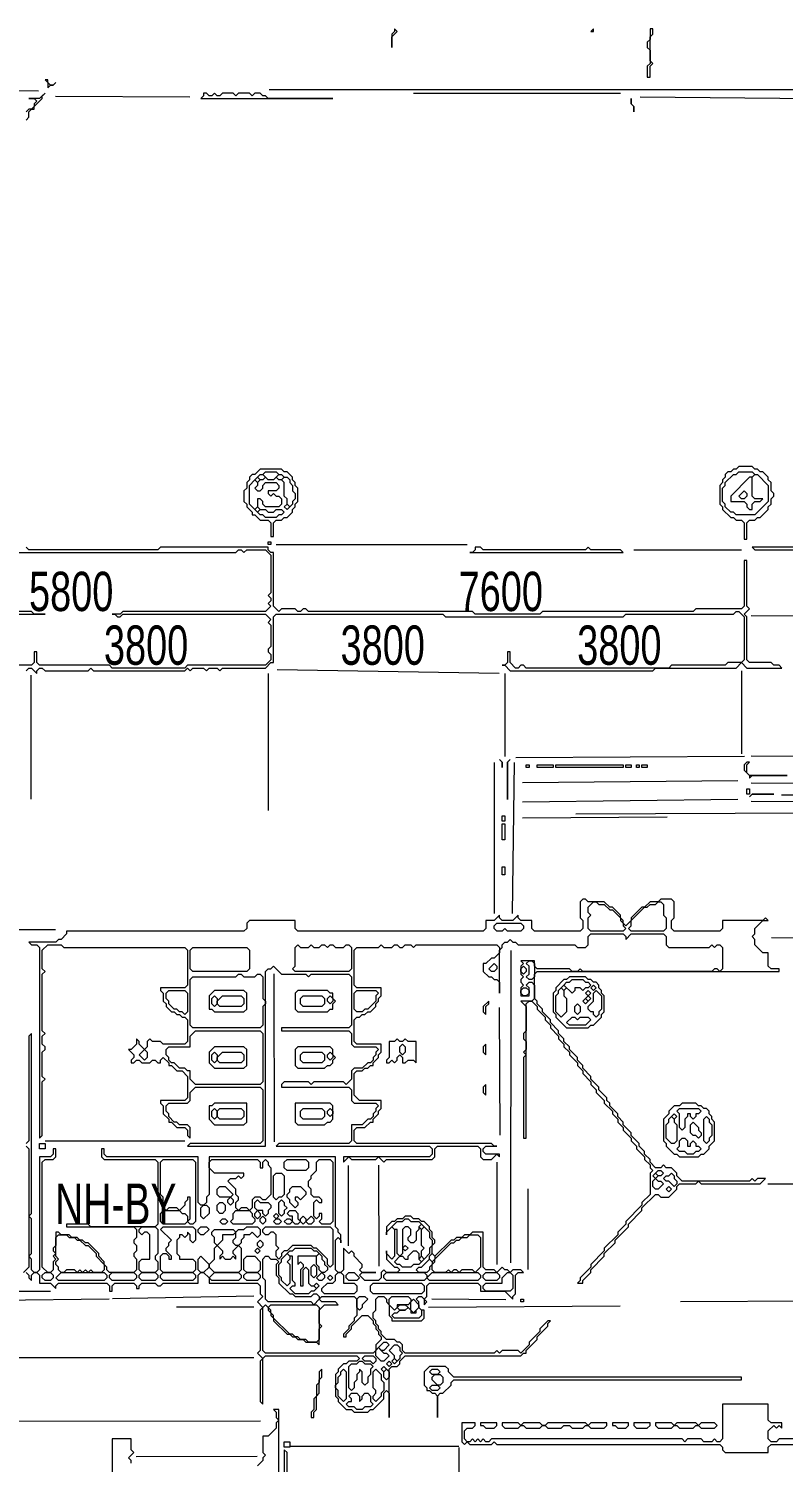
# Model space of a CAD drawing. Extents: x 10 to 1972, y 10 to 1395.
# Drawn here: x 572 to 853, y 858 to 1392 of the extents above; entities that cross this region are included whole.
import ezdxf

# ---------------------------------------------------------------- set-up
doc = ezdxf.new("R2010")
doc.units = 0
for name, color, linetype, lineweight in [('OCR_TEXT', 6, 'Continuous', 0), ('TRACE_CURVE', 6, 'Continuous', 0), ('TRACE_STRAIGHT', 5, 'Continuous', 0), ('TRACE_TEXT_SYMBOL', 6, 'Continuous', 0)]:
    doc.layers.add(name, color=color, linetype=linetype, lineweight=lineweight)
doc.styles.add('wqy-unicode', font='wqy-unicode.lff')

msp = doc.modelspace()

# ---------------------------------------------------------------- linework, layer by layer
at = {"layer": 'TRACE_CURVE', "color": 6}
for points in [[(778, 1068), (777, 1067), (777, 1061), (778, 1060), (778, 1057), (777, 1056), (760, 1056), (759, 1057), (759, 1060), (755, 1060), (754, 1061), (754, 1062), (752, 1060), (748, 1060), (747, 1061), (747, 1062), (745, 1060), (742, 1060), (742, 1057), (741, 1056), (672, 1056), (671, 1057), (671, 1060), (654, 1060), (653, 1059), (653, 1057), (652, 1056), (586, 1056), (586, 1055), (584, 1053), (583, 1053), (582, 1052), (572, 1052), (573, 1051), (575, 1051), (576, 1050), (576, 979), (577, 980), (577, 1000), (578, 1001), (577, 1002), (577, 1011), (578, 1012), (578, 1013), (577, 1014), (577, 1017), (578, 1018), (577, 1019), (577, 1040), (578, 1041), (577, 1042), (577, 1049), (579, 1051), (584, 1051), (585, 1050), (630, 1050), (631, 1049), (631, 1036), (630, 1035), (621, 1035), (621, 1034), (622, 1033), (622, 1030), (623, 1029)], [(851, 1042), (848, 1042), (847, 1043), (847, 1048), (845, 1048), (842, 1051), (842, 1053), (841, 1054), (842, 1055), (842, 1057), (845, 1060), (847, 1060), (846, 1061), (845, 1060), (830, 1060), (830, 1057), (829, 1056), (812, 1056), (811, 1057), (811, 1060), (812, 1061), (812, 1067), (811, 1068), (807, 1068), (806, 1067), (803, 1067), (801, 1065), (800, 1065), (796, 1061), (796, 1060), (794, 1058), (793, 1059), (793, 1060), (792, 1061), (792, 1062), (789, 1065), (788, 1065), (786, 1067), (780, 1067), (779, 1068), (778, 1068)], [(702, 1009), (702, 1010), (703, 1011), (703, 1014), (694, 1014), (693, 1015), (693, 1023), (694, 1024), (695, 1024), (696, 1025), (697, 1025), (698, 1026), (699, 1026), (701, 1028), (701, 1029), (702, 1030), (702, 1031), (703, 1032), (703, 1035), (694, 1035), (693, 1036), (693, 1049), (694, 1050), (702, 1050), (703, 1051), (704, 1050), (707, 1050), (708, 1051), (709, 1051), (710, 1050), (711, 1050), (712, 1051), (714, 1051), (715, 1050), (716, 1051), (746, 1051), (747, 1050), (747, 1048), (745, 1046), (744, 1046), (742, 1044), (741, 1044), (741, 1041), (743, 1039), (744, 1039), (745, 1038), (746, 1038), (747, 1037), (747, 1033), (747, 1049), (748, 1050), (748, 1051), (749, 1052), (750, 1052), (751, 1053), (752, 1052), (753, 1052), (754, 1051), (775, 1051), (776, 1050), (779, 1050), (780, 1051), (780, 1054), (781, 1055)], [(781, 1055), (793, 1055), (794, 1054), (794, 1053), (796, 1055), (808, 1055), (809, 1054), (809, 1051), (810, 1050), (825, 1050), (826, 1051), (827, 1050), (828, 1051), (829, 1051), (830, 1050), (830, 1042), (829, 1041), (828, 1042), (827, 1042), (826, 1041), (778, 1041), (777, 1042), (776, 1041), (774, 1041), (773, 1042), (761, 1042), (760, 1043), (760, 1045), (755, 1045), (756, 1044), (755, 1043), (755, 1040), (756, 1039), (755, 1038), (755, 1037), (756, 1036), (755, 1035), (755, 1032), (758, 1032), (758, 1035), (757, 1036), (758, 1037), (759, 1037), (760, 1036), (760, 1031), (759, 1030), (755, 1030), (757, 1028), (757, 1019), (756, 1018), (756, 1016), (757, 1015), (757, 1012), (756, 1011), (757, 1010), (756, 1009), (756, 979), (757, 979), (757, 1029), (758, 1030), (759, 1030), (761, 1028), (761, 1027), (764, 1024)], [(626, 985), (624, 987), (624, 988), (623, 989), (623, 991), (624, 992), (631, 992), (632, 993), (632, 996), (634, 998), (658, 998), (659, 997), (659, 978), (658, 977), (632, 977), (631, 976), (660, 976), (660, 1041), (661, 1042), (662, 1042), (663, 1043), (666, 1040), (675, 1040), (676, 1039), (677, 1040), (691, 1040), (692, 1039), (692, 1021), (691, 1020), (666, 1020), (666, 1019), (691, 1019), (692, 1018), (692, 1014), (693, 1013), (701, 1013), (702, 1012), (701, 1011), (701, 1010), (700, 1009), (700, 1008), (699, 1007), (698, 1007), (696, 1005), (693, 1005), (692, 1004), (692, 1001), (690, 999), (689, 1000), (678, 1000), (677, 999), (676, 1000), (667, 1000), (666, 999), (666, 998), (691, 998), (692, 997), (692, 993), (693, 992), (701, 992), (702, 991), (701, 990), (701, 989), (700, 988)], [(806, 958), (807, 957), (810, 957), (813, 960), (813, 961), (814, 962), (820, 962), (821, 963), (822, 962), (844, 962), (846, 964), (843, 964), (842, 963), (841, 964), (840, 963), (815, 963), (813, 965), (813, 966), (811, 968), (809, 968), (808, 969), (807, 968), (805, 968), (803, 970), (803, 971), (801, 973), (801, 974), (799, 976), (799, 977), (796, 980), (796, 981), (793, 984), (793, 985), (791, 987), (791, 988), (788, 991), (788, 992), (787, 993), (787, 994), (784, 997), (784, 998), (781, 1001), (781, 1002), (778, 1005), (778, 1006), (776, 1008), (776, 1009), (773, 1012), (773, 1013), (771, 1015), (771, 1016), (769, 1018), (769, 1019), (766, 1022), (766, 1023), (763, 1026), (763, 1027), (761, 1029), (761, 1030), (760, 1031), (760, 1040), (761, 1041), (851, 1041), (851, 1042)], [(623, 1029), (623, 1028), (625, 1026), (626, 1026), (627, 1025), (628, 1025), (629, 1024), (630, 1024), (631, 1023), (631, 1015), (630, 1014), (622, 1014), (621, 1015), (618, 1015), (617, 1016), (616, 1015), (616, 1013), (615, 1012), (613, 1014), (613, 1015), (612, 1016), (612, 1014), (610, 1012), (609, 1012), (611, 1010), (611, 1009), (610, 1008), (610, 1007), (611, 1007), (612, 1008), (613, 1008), (614, 1007), (617, 1007), (618, 1008), (619, 1008), (620, 1007), (621, 1007), (621, 1008), (622, 1009), (624, 1007), (624, 1006), (625, 1006), (627, 1004), (629, 1004), (631, 1002), (631, 994), (630, 993), (621, 993), (621, 992), (622, 991), (622, 988), (624, 986), (624, 985), (625, 985), (627, 983), (630, 983), (631, 982), (631, 980), (632, 979), (632, 983), (631, 984), (628, 984), (627, 985), (626, 985)], [(764, 1024), (764, 1023), (766, 1021), (766, 1020), (769, 1017), (769, 1016), (771, 1014), (771, 1013), (773, 1011), (773, 1010), (776, 1007), (776, 1006), (778, 1004), (778, 1003), (781, 1000), (781, 999), (783, 997), (783, 996), (786, 993), (786, 992), (789, 989), (789, 988), (791, 986), (791, 985), (793, 983), (793, 982), (796, 979), (796, 978), (798, 976), (798, 975), (801, 972), (801, 971), (803, 969), (803, 968), (804, 967), (803, 966), (803, 958), (800, 955), (800, 954), (794, 948), (794, 947), (791, 944), (791, 943), (786, 938), (786, 937), (781, 932), (781, 931), (777, 927), (777, 926), (776, 925), (778, 925), (778, 926), (781, 929), (781, 930), (786, 935), (786, 936), (790, 940), (790, 941), (795, 946), (795, 947), (800, 952), (800, 953), (805, 958), (806, 958)], [(573, 1018), (572, 1017), (572, 978), (571, 977)], [(582, 939), (581, 938), (581, 937), (582, 936), (581, 935), (582, 934), (581, 933), (581, 930), (580, 929), (579, 929), (577, 931), (577, 970), (578, 971), (581, 971), (582, 972), (582, 975), (581, 975), (581, 973), (580, 972), (576, 972), (576, 930), (575, 929), (574, 929), (573, 930), (573, 934), (572, 935), (573, 936), (573, 949), (572, 950), (573, 951), (573, 1018)], [(700, 988), (700, 987), (699, 986), (698, 986), (696, 984), (692, 984), (692, 978), (691, 977), (665, 977), (664, 976), (721, 976), (722, 975), (722, 973), (721, 972), (689, 972), (689, 970), (691, 972), (692, 971), (701, 971), (702, 972), (704, 970), (705, 971), (722, 971), (723, 972), (723, 975), (724, 976), (739, 976), (740, 975), (740, 972), (741, 971), (744, 971), (746, 973), (747, 972), (747, 973), (742, 973), (741, 974), (741, 975), (742, 976), (746, 976), (745, 976), (744, 977), (694, 977), (693, 978), (693, 982), (694, 983), (697, 983), (699, 985), (700, 985), (700, 986), (702, 988), (702, 989), (703, 990), (703, 993), (695, 993), (693, 995), (693, 1003), (694, 1004), (696, 1004), (697, 1005), (698, 1005), (699, 1006), (700, 1006), (700, 1007), (702, 1009)], [(571, 976), (572, 975), (572, 931), (570, 929)], [(688, 929), (687, 929), (686, 930), (686, 941), (687, 942), (688, 941), (688, 940), (688, 943), (687, 944), (687, 945), (686, 946), (686, 972), (639, 972), (639, 958), (638, 957), (638, 955), (637, 954), (636, 954), (635, 955), (635, 972), (601, 972), (600, 973), (600, 975), (599, 975), (599, 972), (600, 971), (619, 971), (620, 970), (620, 947), (619, 946), (595, 946), (594, 947), (586, 947), (586, 946), (611, 946), (612, 945), (612, 942), (611, 941), (611, 940), (612, 939), (612, 937), (611, 936), (611, 935), (612, 934), (612, 930), (611, 929), (602, 929), (601, 930), (601, 931), (600, 932), (600, 933), (598, 935), (598, 936), (594, 940), (593, 940), (592, 941), (591, 941), (590, 942), (588, 942), (587, 943), (584, 943), (583, 944), (582, 944), (582, 939)], [(745, 930), (742, 930), (741, 931), (741, 944), (737, 944), (736, 943), (734, 943), (733, 942), (731, 942), (730, 941), (729, 941), (723, 935), (722, 936), (722, 939), (723, 940), (723, 941), (722, 942), (722, 944), (721, 945), (721, 946), (719, 948), (718, 948), (717, 949), (715, 949), (714, 950), (712, 950), (711, 949), (709, 949), (708, 948), (707, 948), (705, 946), (705, 943), (705, 944), (707, 946), (708, 945), (708, 935), (707, 934), (705, 936), (705, 937), (705, 934), (708, 931), (709, 931), (710, 930), (709, 929), (705, 929), (704, 930), (703, 929), (703, 927), (702, 926), (697, 926), (695, 928), (696, 929), (701, 929), (696, 929), (695, 930), (696, 931), (696, 932), (693, 935), (693, 936), (692, 937), (691, 936), (689, 938), (689, 930), (688, 929)], [(571, 929), (572, 928), (572, 927), (573, 926), (573, 928), (574, 929), (575, 929), (576, 928), (576, 925), (580, 925), (582, 923), (582, 924), (583, 925), (601, 925), (602, 924), (602, 922), (603, 922), (603, 924), (604, 925), (611, 925), (612, 924), (612, 923), (613, 923), (613, 924), (614, 925), (619, 925), (620, 924), (621, 924), (622, 925), (635, 925), (635, 928), (636, 929)], [(636, 929), (637, 929), (639, 927), (639, 925), (657, 925), (658, 924), (658, 921), (659, 920), (657, 918), (659, 916), (658, 915), (658, 900), (657, 899), (659, 897), (658, 896), (658, 881), (659, 880), (659, 897), (660, 898), (694, 898), (695, 897), (694, 896), (691, 896), (690, 895), (689, 895), (687, 893), (687, 892), (686, 891), (686, 883), (687, 882), (687, 881), (690, 878), (692, 878), (693, 877), (698, 877), (699, 878), (700, 878), (704, 882), (704, 884), (705, 885), (706, 884), (706, 875), (706, 893), (707, 894), (709, 894), (710, 895), (710, 896), (712, 898), (755, 898), (756, 899), (757, 899), (757, 900), (761, 904), (761, 905), (765, 909), (765, 910), (766, 911), (765, 911), (762, 908), (762, 907), (758, 903), (758, 902), (755, 899), (754, 900)], [(754, 900), (748, 900), (747, 899), (746, 900), (745, 899), (712, 899), (711, 900), (711, 902), (710, 903), (709, 903), (708, 904), (705, 904), (703, 906), (703, 907), (702, 908), (702, 909), (701, 910), (701, 911), (700, 912), (700, 914), (701, 915), (701, 919), (702, 920), (704, 920), (705, 919), (705, 918), (706, 917), (706, 913), (707, 912), (707, 911), (718, 911), (719, 912), (719, 915), (718, 915), (717, 916), (717, 918), (716, 919), (717, 920), (718, 920), (719, 919), (719, 917), (720, 918), (719, 919), (720, 920), (720, 924), (721, 925), (739, 925), (740, 924), (740, 922), (749, 922), (752, 919), (752, 920), (753, 921), (753, 928), (754, 929), (756, 929), (755, 930), (752, 930), (751, 929), (750, 930), (749, 930), (748, 931), (746, 929), (745, 930)], [(663, 878), (664, 877), (664, 875), (665, 874), (664, 873), (664, 871), (661, 868), (659, 868), (659, 862), (660, 861), (659, 860), (659, 859), (657, 857)], [(665, 820), (661, 820), (660, 821), (660, 829), (659, 830), (659, 832), (660, 833), (660, 834), (659, 835), (659, 837), (660, 838), (660, 840), (659, 841), (660, 842), (660, 844), (661, 845), (665, 845), (665, 878), (663, 878)], [(610, 858), (610, 859), (609, 860), (611, 862), (610, 863), (610, 867), (603, 867), (603, 840)]]:
    msp.add_lwpolyline(points, dxfattribs=at)
for points in [[(782, 1067), (783, 1067), (784, 1066), (786, 1066), (788, 1064), (789, 1064), (792, 1061), (792, 1060), (793, 1059), (793, 1058), (794, 1057), (793, 1056), (781, 1056), (780, 1057), (780, 1061), (781, 1062), (780, 1063), (780, 1065)], [(805, 1066), (806, 1067), (807, 1067), (808, 1066), (808, 1062), (809, 1061), (809, 1057), (808, 1056), (796, 1056), (795, 1057), (796, 1058), (796, 1060), (801, 1065), (802, 1065), (803, 1066)], [(745, 1058), (746, 1059), (755, 1059), (756, 1058), (756, 1057), (755, 1056), (750, 1056), (749, 1057), (748, 1056), (746, 1056), (745, 1057)], [(632, 1049), (633, 1050), (653, 1050), (654, 1049), (654, 1042), (653, 1041), (633, 1041), (632, 1042)], [(671, 1050), (672, 1051), (673, 1050), (676, 1050), (677, 1051), (678, 1050), (680, 1050), (681, 1051), (682, 1051), (683, 1050), (684, 1051), (685, 1051), (686, 1050), (689, 1050), (690, 1051), (691, 1051), (692, 1050), (692, 1042), (691, 1041), (671, 1041), (670, 1042), (671, 1043)], [(745, 1044), (746, 1043), (746, 1042), (745, 1041), (744, 1041), (743, 1042)], [(755, 1042), (756, 1043), (757, 1042), (757, 1041), (756, 1040), (755, 1041)], [(757, 1044), (758, 1045), (759, 1045), (760, 1044), (760, 1039), (759, 1038), (758, 1038), (757, 1039), (758, 1040), (758, 1043)], [(649, 1039), (650, 1040), (651, 1040), (652, 1039), (656, 1039), (657, 1040), (658, 1040), (659, 1039), (659, 1031), (660, 1030), (660, 1029), (659, 1028), (659, 1021), (658, 1020), (633, 1020), (632, 1021), (632, 1038), (633, 1039)], [(623, 1033), (624, 1034), (630, 1034), (631, 1033), (631, 1026), (630, 1025), (629, 1026), (628, 1026), (627, 1027), (626, 1027), (624, 1029), (624, 1030), (623, 1031)], [(693, 1033), (694, 1034), (701, 1034), (702, 1033), (701, 1032), (701, 1030), (698, 1027), (697, 1027), (696, 1026), (694, 1026), (693, 1027)], [(755, 1034), (756, 1035), (757, 1035), (758, 1034), (758, 1033), (757, 1032), (756, 1032), (755, 1033)], [(634, 1019), (658, 1019), (659, 1018), (659, 1000), (658, 999), (634, 999), (632, 1001), (632, 1004), (631, 1004), (630, 1005), (628, 1005), (626, 1007), (625, 1007), (624, 1008), (624, 1009), (623, 1010), (623, 1012), (624, 1013), (632, 1013), (632, 1017)], [(615, 1012), (616, 1011), (616, 1009), (615, 1008), (613, 1010)], [(621, 970), (622, 971), (633, 971), (634, 970), (634, 948), (633, 947), (632, 947), (631, 948), (632, 949), (632, 957), (631, 957), (631, 956), (630, 955), (630, 954), (628, 952), (627, 953), (624, 953), (623, 952), (622, 953), (622, 957), (621, 958)], [(639, 970), (640, 971), (657, 971), (658, 970), (658, 968), (659, 968), (659, 970), (660, 971), (661, 970), (661, 969), (662, 968), (662, 958), (660, 956), (659, 956), (658, 957), (656, 957), (655, 956), (655, 953), (654, 952), (653, 953), (651, 953), (650, 952), (649, 953), (649, 955), (650, 956), (650, 957), (649, 958), (649, 960), (646, 963), (647, 964), (649, 964), (650, 965), (651, 964), (652, 965), (652, 966), (641, 966), (639, 968)], [(663, 965), (664, 966), (666, 966), (667, 965), (667, 958), (666, 957), (665, 957), (664, 956), (663, 957)], [(667, 970), (668, 971), (675, 971), (676, 970), (676, 968), (675, 967), (668, 967), (667, 968)], [(679, 970), (680, 971), (684, 971), (685, 970), (685, 948), (684, 947), (681, 947), (680, 948), (681, 949), (681, 951), (680, 951), (680, 950), (679, 949), (678, 950), (678, 955), (679, 956), (680, 955), (681, 955), (681, 956), (680, 957), (678, 957), (677, 958), (677, 960), (676, 961), (676, 963), (677, 964), (677, 965), (679, 967)], [(804, 965), (805, 966), (806, 965), (805, 964)], [(805, 966), (806, 967), (807, 967), (808, 966), (807, 965), (806, 965)], [(810, 965), (811, 966), (812, 965), (812, 964), (813, 963), (813, 962), (812, 961), (810, 963), (809, 963), (808, 964), (809, 965)], [(642, 960), (643, 961), (645, 961), (648, 958), (647, 957), (643, 957), (642, 958)], [(669, 960), (670, 961), (673, 961), (675, 959), (675, 958), (673, 956), (672, 957), (671, 957), (671, 956), (672, 955), (672, 954), (671, 953), (669, 955), (669, 956), (668, 957), (668, 958), (669, 959)], [(804, 963), (805, 964), (806, 963), (807, 963), (808, 962), (806, 960), (805, 960), (804, 961)], [(809, 960), (810, 961), (811, 960), (810, 959)], [(646, 956), (647, 957), (648, 956), (648, 955), (647, 954), (646, 955)], [(656, 955), (657, 956), (658, 955), (661, 955), (662, 954), (662, 953), (661, 952), (661, 951), (660, 950), (659, 951), (659, 952), (657, 952), (656, 953)], [(665, 955), (666, 956), (667, 955), (667, 954), (668, 953), (667, 952), (667, 951), (666, 950), (665, 951)], [(621, 951), (622, 952), (628, 952), (629, 951), (630, 951), (631, 950), (631, 948), (630, 947), (622, 947), (621, 948)], [(636, 953), (637, 954), (638, 954), (639, 953), (639, 951), (637, 949), (636, 950)], [(642, 954), (643, 955), (644, 955), (645, 954), (645, 952), (644, 951), (643, 951), (642, 952)], [(648, 951), (649, 952), (654, 952), (655, 951), (655, 950), (656, 949), (656, 948), (655, 947), (648, 947), (647, 948), (648, 949)], [(656, 951), (657, 952), (658, 951), (658, 950), (657, 949), (656, 950)], [(658, 949), (659, 950), (660, 949), (660, 948), (659, 947), (658, 948)], [(663, 950), (664, 951), (665, 950), (664, 949)], [(668, 951), (669, 952), (671, 952), (672, 951), (672, 949), (673, 948), (672, 947), (671, 947), (670, 948), (670, 950), (669, 950)], [(673, 949), (674, 950), (675, 949), (675, 948), (674, 947), (673, 948)], [(677, 950), (678, 949), (678, 948), (677, 947), (676, 947), (675, 948)], [(613, 945), (614, 946), (619, 946), (620, 945), (620, 936), (619, 935), (619, 934), (620, 933), (620, 930), (619, 929), (614, 929), (613, 930), (613, 933), (614, 934), (617, 934), (617, 943), (616, 944), (615, 944), (614, 943), (613, 944)], [(621, 945), (622, 946), (633, 946), (634, 945), (634, 941), (633, 940), (632, 941), (632, 943), (631, 944), (631, 943), (630, 942), (629, 943), (628, 943), (628, 942), (627, 941), (627, 936), (628, 935), (628, 934), (633, 934), (634, 933), (634, 930), (633, 929), (622, 929), (621, 930), (621, 935), (622, 936), (623, 936), (624, 935), (624, 934), (625, 934), (625, 935), (623, 937), (623, 938), (624, 939), (624, 940), (625, 941)], [(635, 945), (636, 946), (638, 946), (639, 945), (637, 943), (636, 943), (635, 944)], [(640, 944), (641, 945), (648, 945), (649, 944), (648, 943), (644, 943), (644, 941), (642, 939), (641, 940), (641, 942), (640, 943)], [(643, 948), (644, 949), (645, 949), (646, 948), (645, 947), (644, 947)], [(652, 945), (653, 946), (657, 946), (658, 945), (658, 943), (657, 942), (655, 944), (654, 943), (652, 943), (652, 942), (651, 941), (651, 940), (650, 939), (649, 939), (648, 940), (648, 941), (649, 942), (649, 944), (650, 945)], [(659, 945), (660, 946), (684, 946), (685, 945), (685, 932), (684, 931), (683, 932), (683, 934), (679, 938), (678, 938), (677, 939), (670, 939), (668, 937), (667, 937), (666, 936), (666, 935), (665, 934), (664, 935), (664, 937), (665, 938), (664, 939), (664, 943), (663, 944), (662, 944), (661, 943), (660, 943), (659, 944)], [(663, 948), (664, 949), (665, 949), (666, 948), (665, 947), (664, 947)], [(667, 948), (668, 949), (669, 949), (670, 948), (669, 947), (668, 947)], [(711, 948), (712, 949), (713, 949), (714, 948), (717, 948), (718, 947), (717, 946), (717, 945), (716, 944), (716, 941), (715, 940), (714, 940), (713, 941), (713, 942), (714, 943), (714, 945), (713, 946), (712, 946), (711, 945), (711, 936), (710, 935), (709, 936), (709, 945), (708, 945), (707, 946), (709, 948)], [(717, 946), (718, 947), (719, 946), (718, 945)], [(718, 945), (719, 946), (721, 944), (721, 942), (722, 941), (722, 939), (721, 938), (721, 936), (719, 934), (718, 935), (718, 937), (719, 938), (718, 939)], [(582, 942), (583, 943), (586, 943), (587, 942), (589, 942), (590, 941), (591, 941), (593, 939), (594, 939), (597, 936), (597, 935), (600, 932), (600, 930), (599, 929), (596, 929), (595, 930), (594, 929), (593, 930), (592, 929), (591, 930), (590, 929), (589, 930), (586, 930), (585, 929), (584, 929), (583, 930), (583, 931), (582, 932), (582, 933), (583, 934), (582, 935)], [(657, 940), (658, 941), (659, 940), (659, 939), (658, 938), (657, 939)], [(735, 942), (736, 943), (739, 943), (740, 942), (740, 931), (738, 929), (737, 930), (733, 930), (732, 929), (731, 930), (730, 930), (729, 929), (728, 930), (727, 929), (723, 929), (722, 930), (722, 932), (723, 933), (723, 934), (729, 940), (730, 940), (731, 941), (732, 941), (733, 942)], [(635, 934), (636, 935), (639, 932), (639, 931), (637, 929), (636, 929), (635, 930)], [(641, 938), (642, 939), (644, 937), (644, 936), (643, 935), (643, 934), (644, 935), (645, 934), (647, 934), (648, 935), (649, 934), (649, 935), (648, 936), (648, 937), (650, 939), (651, 938), (651, 930), (650, 929), (641, 929), (639, 931), (639, 932), (641, 934)], [(652, 934), (653, 935), (656, 935), (658, 933), (658, 930), (657, 929), (653, 929), (652, 930)], [(656, 937), (657, 938), (658, 937), (657, 936)], [(659, 934), (660, 935), (661, 935), (662, 934), (664, 934), (665, 933), (664, 932), (664, 928), (665, 927), (665, 925), (669, 921), (670, 921), (671, 920), (677, 920), (678, 921), (679, 921), (680, 920), (680, 919), (678, 917), (677, 918), (661, 918), (660, 919), (660, 926), (659, 927)], [(668, 936), (669, 935), (669, 934), (668, 933), (669, 932), (669, 925), (668, 924), (666, 926), (666, 927), (665, 928), (665, 932), (666, 933), (666, 934)], [(670, 937), (671, 938), (677, 938), (678, 937), (679, 937), (680, 936), (679, 935), (672, 935), (672, 932), (673, 933), (674, 932), (674, 931), (673, 930), (673, 924), (674, 924), (674, 930), (675, 931), (676, 930), (676, 925), (677, 924), (678, 924), (679, 923), (678, 922), (677, 922), (676, 921), (671, 921), (669, 923), (670, 924), (671, 924), (671, 925), (670, 926), (670, 935), (669, 935), (668, 936), (669, 937)], [(679, 935), (680, 936), (681, 935), (681, 934), (682, 933), (682, 932), (683, 931), (683, 930), (682, 929), (681, 929), (680, 930), (680, 931), (679, 932)], [(715, 937), (716, 937), (717, 936), (717, 934), (718, 933), (717, 932), (715, 932), (714, 931), (711, 931), (710, 932), (709, 932), (708, 933), (710, 935), (711, 935), (712, 934), (713, 934), (713, 935)], [(711, 938), (712, 939), (713, 938), (712, 937)], [(721, 934), (722, 933), (722, 932), (721, 931), (721, 930), (720, 929), (717, 929), (716, 930), (717, 931), (718, 931)], [(717, 934), (718, 935), (719, 934), (718, 933)], [(721, 935), (722, 936), (723, 935), (723, 934), (722, 933), (721, 934)], [(577, 928), (578, 929), (580, 929), (581, 928), (581, 927), (580, 926), (578, 926), (577, 927)], [(584, 929), (600, 929), (601, 928), (601, 927), (600, 926), (583, 926), (582, 927)], [(602, 928), (603, 929), (611, 929), (612, 928), (612, 927), (611, 926), (603, 926), (602, 927)], [(613, 928), (614, 929), (619, 929), (620, 928), (620, 927), (619, 926), (614, 926), (613, 927)], [(621, 928), (622, 929), (633, 929), (634, 928), (634, 927), (633, 926), (622, 926), (621, 927)], [(641, 929), (650, 929), (651, 928), (651, 927), (650, 926), (640, 926), (639, 927)], [(652, 928), (653, 929), (657, 929), (658, 928), (658, 927), (657, 926), (653, 926), (652, 927)], [(677, 931), (678, 932), (679, 931), (679, 928), (678, 927), (677, 928)], [(681, 929), (682, 928), (682, 927), (681, 926), (680, 926), (679, 927)], [(686, 928), (687, 929), (688, 929), (689, 928), (689, 925), (693, 925), (694, 924), (694, 922), (693, 921), (682, 921), (681, 922), (681, 923), (683, 925), (685, 925), (686, 926)], [(690, 928), (691, 929), (693, 929), (695, 927), (694, 926), (691, 926), (690, 927)], [(704, 928), (705, 929), (719, 929), (720, 928), (720, 927), (719, 926), (705, 926), (704, 927)], [(722, 929), (739, 929), (740, 928), (740, 927), (739, 926), (721, 926), (720, 927)], [(750, 929), (751, 929), (752, 928), (752, 923), (751, 922), (742, 922), (741, 923), (741, 924), (742, 925), (748, 925), (748, 927)], [(741, 928), (742, 929), (746, 929), (747, 928), (747, 927), (746, 926), (742, 926), (741, 927)], [(678, 924), (679, 925), (680, 924), (679, 923)], [(683, 927), (684, 928), (685, 927), (684, 926)], [(699, 924), (700, 925), (718, 925), (719, 924), (719, 922), (718, 921), (700, 921), (699, 922)], [(680, 919), (681, 920), (693, 920), (694, 919), (694, 913), (693, 912), (693, 911), (691, 909), (691, 908), (689, 906), (689, 905), (690, 905), (690, 906), (692, 908), (692, 909), (696, 913), (698, 913), (700, 911), (700, 910), (701, 909), (701, 908), (702, 907), (702, 906), (703, 905), (703, 904), (701, 902), (701, 900), (700, 899), (660, 899), (659, 900), (659, 916), (660, 917), (661, 916), (661, 915), (662, 914), (662, 913), (663, 912), (663, 911), (668, 906), (669, 906), (670, 905), (671, 905), (672, 904), (674, 904), (675, 903), (679, 903), (680, 902), (680, 908), (681, 909), (680, 910), (680, 915), (682, 917), (687, 917), (686, 918), (681, 918)], [(694, 919), (695, 920), (697, 920), (698, 919), (696, 917), (696, 916), (695, 915), (694, 916)], [(706, 919), (707, 920), (713, 920), (714, 919), (714, 918), (713, 917), (709, 917), (709, 916), (708, 915), (706, 917)], [(714, 918), (715, 919), (717, 917), (717, 916), (715, 914), (714, 915)], [(661, 916), (662, 917), (679, 917), (680, 916), (680, 904), (679, 903), (676, 903), (675, 904), (673, 904), (672, 905), (671, 905), (670, 906), (669, 906), (663, 912), (663, 913), (662, 914), (662, 915)], [(712, 915), (713, 916), (714, 915), (714, 914), (716, 914), (716, 915), (717, 916), (718, 915), (718, 913), (717, 912), (708, 912), (707, 913), (708, 914), (709, 914), (710, 915)], [(709, 916), (710, 917), (712, 917), (713, 916), (712, 915), (710, 915)], [(704, 903), (705, 903), (706, 902), (704, 900), (703, 900), (702, 901)], [(708, 902), (709, 902), (710, 901), (710, 900), (711, 899), (710, 898), (710, 897), (709, 896), (708, 897), (708, 898), (706, 900)], [(696, 897), (697, 898), (700, 898), (701, 897), (701, 896), (700, 895), (699, 896), (697, 896)], [(701, 900), (702, 901), (704, 899), (705, 899), (706, 898), (704, 896), (703, 896), (701, 898)], [(707, 896), (708, 897), (709, 896), (708, 895)], [(688, 892), (689, 893), (690, 892), (690, 882), (689, 881), (687, 883), (687, 885), (686, 886), (686, 887), (687, 888), (687, 890), (688, 891)], [(694, 895), (695, 896), (696, 896), (697, 895), (699, 895), (700, 894), (699, 893), (699, 891), (698, 890), (698, 888), (697, 887), (696, 888), (696, 892), (695, 893), (695, 892), (694, 891), (694, 889), (693, 888), (693, 886), (692, 885), (691, 886), (691, 894), (692, 895)], [(700, 892), (701, 893), (703, 891), (703, 889), (704, 888), (704, 885), (703, 884), (703, 883), (701, 881), (700, 882), (700, 883), (701, 884), (701, 885), (700, 886)], [(703, 893), (704, 894), (705, 893), (704, 892)], [(704, 892), (705, 893), (706, 892), (706, 890), (705, 889), (704, 890)], [(705, 895), (706, 896), (707, 895), (706, 894)], [(691, 883), (692, 884), (694, 884), (695, 883), (695, 881), (696, 882), (696, 883), (697, 884), (698, 884), (699, 883), (699, 881), (700, 880), (699, 879), (697, 879), (696, 878), (694, 878), (693, 879), (691, 879), (690, 880), (691, 881), (692, 881), (692, 882)]]:
    msp.add_lwpolyline(points, close=True, dxfattribs=at)
at = {"layer": 'TRACE_STRAIGHT', "color": 5}
for p, q in [((533.1, 1369.31), (575.64, 1368.83)), ((581.87, 1366.84), (631.87, 1366.66)), ((661.37, 1369.34), (891.88, 1369.35)), ((715, 1368), (792, 1368)), ((799.36, 1366.68), (876.88, 1365.86)), ((664, 1200), (735, 1200)), ((797, 1198), (837, 1198)), ((840.62, 1173.54), (928.12, 1173.29)), ((664.37, 1153.41), (746.89, 1152.08)), ((837, 1153), (837, 1122)), ((572.83, 1105.12), (572.88, 1151.38)), ((661, 1152), (661, 1101)), ((749, 1152), (749, 1121)), ((753.12, 1120.68), (838.13, 1121.16)), ((840.62, 1121.29), (1098.13, 1120.82)), ((745.15, 1062.62), (745.17, 1118.88)), ((751.85, 1062.63), (752.63, 1118.88)), ((755.61, 1111.34), (835.62, 1112.12)), ((840.62, 1111.26), (1099.37, 1110.52)), ((755.62, 1104.17), (835.62, 1105.19)), ((851.87, 1106.8), (1035.63, 1106.93)), ((775.37, 1099.73), (926.87, 1100.29)), ((840.62, 1104.44), (1097.37, 1103.5)), ((755.61, 1098.26), (809.37, 1098.62)), ((468.12, 1056.79), (581.87, 1056.64)), ((848.13, 1053.68), (1083.14, 1052.8)), ((751.25, 932.62), (751.37, 1048.88)), ((663.13, 1040.12), (663.17, 977.62)), ((746.93, 1027.62), (747.16, 980.11)), ((578, 978), (630, 978)), ((690.85, 938.87), (690.88, 968.87)), ((702.02, 968.88), (702.19, 931.37)), ((746, 970), (746, 932)), ((846.87, 962.02), (908.12, 961.98)), ((757.63, 930.12), (757.68, 960.13)), ((530, 922), (580, 922)), ((538.13, 918.4), (601.87, 919.23)), ((603.14, 919.24), (655.62, 920.24)), ((721.88, 919.17), (749.38, 918.91)), ((814.36, 918.23), (934.37, 918.62)), ((626.87, 916.18), (655.63, 916.23)), ((720.63, 916.07), (791.87, 916.54)), ((534.37, 897.32), (655.62, 897.29)), ((535.63, 873.58), (658.13, 873.73)), ((611.87, 860.49), (656.88, 860.58)), ((669.37, 864.33), (731.88, 864.37)), ((732.04, 686.38), (732.05, 863.88))]:
    msp.add_line(p, q, dxfattribs=at)
at = {"layer": 'TRACE_TEXT_SYMBOL', "color": 6}
for points in [[(708, 1392), (708, 1391), (707, 1390), (707, 1385), (707, 1389), (709, 1391)], [(782, 1392), (781, 1391), (782, 1391)], [(803, 1392), (803, 1388), (802, 1387), (802, 1385), (803, 1384), (803, 1379), (802, 1378), (802, 1374), (803, 1374), (803, 1378), (804, 1379), (803, 1380), (803, 1389), (804, 1390), (804, 1392)], [(578, 1373), (579, 1372), (579, 1370), (580, 1371), (581, 1371), (582, 1372), (581, 1371), (580, 1371), (579, 1372), (579, 1373)], [(637, 1368), (637, 1367), (636, 1366), (685, 1366), (661, 1366), (660, 1367), (659, 1367), (658, 1368), (656, 1368), (655, 1367), (654, 1368), (650, 1368), (649, 1367), (648, 1368), (644, 1368), (643, 1367), (642, 1367), (641, 1368), (640, 1367), (639, 1367), (638, 1368)], [(796, 1366), (796, 1364), (797, 1363), (797, 1361), (797, 1363), (796, 1364)], [(658, 1228), (656, 1226), (655, 1226), (654, 1225), (654, 1224), (653, 1223), (653, 1221), (652, 1220), (652, 1216), (653, 1215), (653, 1214), (655, 1212), (655, 1211), (656, 1211), (658, 1209), (661, 1209), (662, 1208), (662, 1203), (663, 1203), (663, 1208), (664, 1209), (666, 1209), (667, 1210), (668, 1210), (670, 1212), (670, 1213), (671, 1214), (671, 1215), (672, 1216), (672, 1221), (671, 1222), (671, 1223), (670, 1224), (670, 1225), (668, 1227), (667, 1227), (666, 1228)], [(836, 1229), (835, 1228), (834, 1228), (833, 1227), (832, 1227), (831, 1226), (831, 1225), (830, 1224), (830, 1223), (829, 1222), (829, 1215), (830, 1214), (830, 1213), (833, 1210), (834, 1210), (835, 1209), (837, 1209), (838, 1208), (838, 1202), (839, 1202), (839, 1208), (840, 1209), (842, 1209), (843, 1210), (844, 1210), (847, 1213), (847, 1214), (848, 1215), (848, 1217), (849, 1218), (849, 1219), (848, 1220), (848, 1223), (847, 1224), (847, 1225), (845, 1227), (844, 1227), (843, 1228), (842, 1228), (841, 1229)], [(656, 1224), (657, 1223), (657, 1222), (656, 1221), (657, 1220), (658, 1220), (659, 1221), (659, 1222), (660, 1223), (664, 1223), (665, 1222), (665, 1221), (664, 1220), (661, 1220), (661, 1219), (662, 1218), (663, 1219), (664, 1218), (665, 1218), (666, 1217), (666, 1215), (665, 1214), (660, 1214), (659, 1215), (659, 1216), (658, 1217), (657, 1217), (657, 1214), (656, 1213), (654, 1215), (654, 1222)], [(656, 1224), (657, 1225), (658, 1224), (657, 1223)], [(657, 1225), (658, 1226), (659, 1226), (660, 1225), (659, 1224), (658, 1224)], [(659, 1226), (660, 1227), (664, 1227), (665, 1226), (663, 1224), (661, 1224)], [(664, 1225), (665, 1226), (666, 1226), (667, 1225), (666, 1224), (665, 1224)], [(666, 1224), (667, 1225), (668, 1225), (669, 1224), (669, 1223), (670, 1222), (670, 1220), (671, 1219), (671, 1217), (670, 1216), (670, 1215), (669, 1214), (668, 1215), (668, 1217), (667, 1218), (667, 1223)], [(835, 1226), (836, 1227), (841, 1227), (842, 1226), (841, 1225), (840, 1225), (833, 1218), (833, 1216), (838, 1216), (839, 1215), (839, 1214), (840, 1213), (841, 1213), (841, 1215), (842, 1216), (844, 1216), (845, 1217), (842, 1217), (841, 1218), (841, 1225), (842, 1226), (843, 1226), (847, 1222), (847, 1216), (842, 1211), (835, 1211), (834, 1212), (833, 1212), (831, 1214), (831, 1215), (830, 1216), (830, 1221), (831, 1222), (831, 1223), (834, 1226)], [(838, 1220), (839, 1219), (839, 1218), (838, 1217), (837, 1217), (836, 1218)], [(656, 1213), (657, 1214), (658, 1213), (657, 1212)], [(657, 1212), (658, 1213), (660, 1213), (661, 1212), (663, 1212), (664, 1213), (666, 1213), (667, 1212), (666, 1211), (665, 1211), (664, 1210), (660, 1210), (659, 1211), (658, 1211)], [(667, 1214), (668, 1215), (669, 1214), (668, 1213)], [(661, 1201), (662, 1201), (662, 1200), (661, 1200)], [(738, 1199), (738, 1198), (737, 1197), (736, 1197), (793, 1197), (792, 1198), (781, 1198), (780, 1199), (779, 1198), (741, 1198), (740, 1199)], [(747, 1120), (748, 1119), (748, 1117), (748, 1119)], [(751, 1120), (750, 1119), (750, 1105), (750, 1119)], [(757, 1118), (758, 1118), (758, 1117), (757, 1117)], [(761, 1118), (767, 1118), (767, 1117), (761, 1117)], [(768, 1118), (793, 1118), (793, 1117), (768, 1117)], [(794, 1118), (796, 1118), (796, 1117), (794, 1117)], [(798, 1118), (799, 1118), (799, 1117), (798, 1117)], [(800, 1118), (802, 1118), (802, 1117), (800, 1117)], [(839, 1119), (838, 1118), (838, 1116), (840, 1114), (840, 1113), (841, 1114), (854, 1114), (840, 1114), (839, 1115), (839, 1118), (840, 1119)], [(839, 1109), (840, 1109), (840, 1107), (839, 1107)], [(841, 1107), (840, 1106), (841, 1107), (849, 1107)], [(748, 1099), (749, 1099), (749, 1097), (748, 1097)], [(748, 1096), (749, 1096), (749, 1090), (748, 1090)], [(748, 1080), (749, 1080), (749, 1077), (748, 1077)], [(773, 1039), (772, 1038), (771, 1038), (768, 1035), (768, 1034), (767, 1033), (767, 1026), (768, 1025), (768, 1024), (772, 1020), (780, 1020), (781, 1021), (782, 1021), (785, 1024), (785, 1025), (786, 1026), (786, 1032), (785, 1033), (785, 1034), (784, 1035), (784, 1036), (783, 1037), (782, 1037), (781, 1038), (780, 1038), (779, 1039)], [(770, 1035), (771, 1036), (772, 1035), (771, 1034)], [(773, 1037), (774, 1038), (778, 1038), (779, 1037), (780, 1037), (781, 1036), (780, 1035), (779, 1035), (778, 1034), (777, 1035), (775, 1035), (775, 1034), (774, 1033), (771, 1036), (772, 1037)], [(781, 1035), (782, 1036), (783, 1035), (782, 1034)], [(641, 1034), (639, 1032), (639, 1027), (640, 1027), (641, 1026), (652, 1026), (653, 1027), (653, 1033), (652, 1034)], [(640, 1031), (641, 1032), (642, 1031), (642, 1029), (641, 1028), (640, 1029)], [(644, 1032), (651, 1032), (652, 1031), (652, 1029), (651, 1028), (643, 1028), (642, 1029), (642, 1030)], [(672, 1034), (671, 1033), (671, 1027), (672, 1026), (683, 1026), (684, 1027), (685, 1027), (685, 1029), (686, 1030), (685, 1031), (685, 1033), (684, 1033), (683, 1034)], [(673, 1031), (674, 1032), (681, 1032), (682, 1031), (682, 1029), (681, 1028), (674, 1028), (673, 1029)], [(683, 1031), (684, 1032), (685, 1031), (685, 1030), (684, 1029), (683, 1030)], [(769, 1034), (770, 1035), (771, 1034), (771, 1032), (772, 1031), (772, 1026), (770, 1024), (768, 1026), (768, 1032), (769, 1033)], [(778, 1030), (779, 1031), (780, 1030), (779, 1029)], [(779, 1033), (780, 1034), (781, 1033), (780, 1032)], [(779, 1031), (780, 1032), (781, 1031), (780, 1030)], [(782, 1033), (783, 1034), (785, 1032), (785, 1027), (784, 1026), (784, 1025), (783, 1024), (782, 1025), (782, 1026), (781, 1026), (780, 1027), (780, 1028), (782, 1030)], [(743, 1030), (741, 1028), (741, 1026), (742, 1025), (742, 1028), (743, 1029)], [(775, 1028), (776, 1029), (777, 1028), (777, 1026), (776, 1025), (775, 1026)], [(774, 1024), (775, 1024), (776, 1023), (777, 1024), (780, 1024), (781, 1023), (779, 1021), (773, 1021), (772, 1022)], [(709, 1016), (708, 1015), (706, 1015), (706, 1009), (705, 1008), (705, 1007), (706, 1007), (707, 1008), (708, 1007), (709, 1008), (709, 1009), (710, 1010), (711, 1009), (711, 1007), (712, 1007), (713, 1008), (715, 1008), (716, 1007), (716, 1015), (713, 1015), (712, 1016), (711, 1015), (710, 1015)], [(641, 1013), (639, 1011), (639, 1007), (641, 1005), (652, 1005), (653, 1006), (653, 1012), (652, 1013)], [(640, 1010), (641, 1011), (642, 1010), (642, 1008), (641, 1007), (640, 1008)], [(644, 1011), (651, 1011), (652, 1010), (652, 1008), (651, 1007), (643, 1007), (642, 1008), (642, 1009)], [(672, 1013), (671, 1012), (671, 1006), (672, 1005), (682, 1005), (683, 1006), (684, 1006), (685, 1007), (685, 1008), (686, 1009), (685, 1010), (685, 1012), (684, 1013)], [(673, 1010), (674, 1011), (681, 1011), (682, 1010), (682, 1008), (681, 1007), (674, 1007), (673, 1008)], [(683, 1010), (684, 1011), (685, 1010), (685, 1009), (684, 1008), (683, 1009)], [(710, 1013), (711, 1014), (712, 1013), (712, 1011), (711, 1010), (710, 1011)], [(742, 1014), (741, 1013), (741, 1011), (742, 1010)], [(742, 999), (741, 998), (741, 996), (742, 995)], [(641, 992), (640, 991), (639, 991), (639, 986), (641, 984), (652, 984), (653, 985), (653, 992)], [(640, 989), (641, 990), (642, 989), (642, 987), (641, 986), (640, 987)], [(642, 989), (643, 990), (651, 990), (652, 989), (652, 987), (651, 986), (643, 986), (642, 987)], [(671, 992), (671, 985), (672, 984), (682, 984), (683, 985), (684, 985), (685, 986), (685, 991), (684, 992)], [(673, 989), (674, 990), (681, 990), (682, 989), (682, 987), (681, 986), (674, 986), (673, 987)], [(683, 989), (684, 990), (685, 989), (685, 988), (684, 987), (683, 988)], [(815, 992), (814, 991), (812, 991), (810, 989), (810, 988), (808, 986), (808, 978), (809, 977), (809, 976), (812, 973), (813, 973), (814, 972), (821, 972), (822, 973), (823, 973), (825, 975), (825, 976), (827, 978), (827, 985), (826, 986), (826, 987), (825, 988), (825, 989), (824, 990), (823, 990), (822, 991), (821, 991), (820, 992)], [(811, 987), (812, 988), (813, 987), (812, 986)], [(813, 989), (814, 990), (821, 990), (822, 989), (821, 988), (820, 988), (820, 987), (819, 986), (818, 987), (818, 988), (817, 988), (817, 987), (816, 986), (816, 983), (815, 982), (814, 983), (814, 988)], [(810, 986), (811, 987), (812, 986), (812, 985), (813, 984), (813, 978), (812, 977), (811, 977), (809, 979), (809, 984), (810, 985)], [(818, 984), (819, 985), (821, 983), (821, 982), (822, 981), (822, 980), (821, 979), (820, 980), (819, 980), (818, 981)], [(823, 986), (824, 987), (825, 986), (825, 985), (826, 984), (826, 980), (825, 979), (825, 978), (824, 977), (823, 978)], [(576, 977), (578, 977), (578, 975), (576, 975)], [(814, 978), (815, 979), (816, 979), (817, 978), (817, 976), (818, 976), (818, 977), (819, 978), (820, 977), (820, 976), (821, 976), (822, 975), (821, 974), (820, 974), (819, 973), (817, 973), (816, 974), (814, 974), (813, 975), (814, 976)], [(755, 919), (756, 919), (756, 918), (755, 918)], [(681, 893), (680, 892), (680, 888), (679, 887), (679, 883), (678, 882), (678, 878), (677, 877), (677, 875), (678, 875), (678, 877), (679, 878), (679, 883), (680, 884), (680, 889), (681, 890)], [(721, 894), (719, 892), (719, 887), (720, 886), (720, 885), (721, 885), (722, 884), (723, 884), (724, 883), (724, 875), (724, 883), (725, 884), (726, 884), (729, 887), (729, 888), (730, 889), (837, 889), (837, 890), (730, 890), (728, 892), (728, 893), (727, 894)], [(721, 892), (722, 893), (724, 893), (725, 892), (724, 891), (722, 891)], [(721, 886), (722, 887), (724, 887), (725, 886), (724, 885), (722, 885)], [(722, 890), (723, 891), (725, 891), (726, 890), (726, 888), (725, 887), (724, 887), (722, 889)], [(740, 873), (740, 872), (741, 872), (742, 871), (745, 871), (746, 872), (746, 873)], [(748, 873), (748, 872), (749, 871), (754, 871), (755, 872), (756, 872), (757, 871), (762, 871), (763, 872), (764, 872), (765, 871), (770, 871), (771, 872), (773, 872), (774, 871), (778, 871), (779, 872), (780, 872), (781, 871), (786, 871), (787, 872), (787, 873), (781, 873), (780, 872), (779, 873), (765, 873), (764, 872), (763, 872), (762, 873), (756, 873), (755, 872), (754, 873)], [(789, 873), (789, 872), (790, 872), (791, 871), (794, 871), (795, 872), (795, 873)], [(797, 873), (797, 872), (798, 871), (802, 871), (803, 872), (803, 873)], [(805, 873), (805, 872), (806, 871), (811, 871), (812, 872), (813, 872), (814, 871), (819, 871), (820, 872), (821, 872), (822, 871), (827, 871), (828, 872), (827, 873), (822, 873), (821, 872), (820, 873), (813, 873), (812, 872), (811, 873)], [(667, 866), (669, 866), (669, 864), (667, 864)], [(667, 863), (667, 842), (668, 842), (668, 862)]]:
    msp.add_lwpolyline(points, close=True, dxfattribs=at)
for points in [[(571, 1358), (572, 1359), (572, 1361), (573, 1362), (574, 1362), (574, 1363), (577, 1366), (577, 1367), (578, 1368), (576, 1366), (572, 1366), (574, 1366), (575, 1365), (574, 1364), (574, 1363), (573, 1362), (572, 1362), (571, 1361)], [(561, 1197), (649, 1197), (650, 1198), (651, 1198), (652, 1197), (653, 1198), (660, 1198), (662, 1196), (662, 1182), (661, 1181), (662, 1180), (662, 1179), (661, 1178), (662, 1177), (660, 1175), (607, 1175), (606, 1174), (603, 1174), (604, 1174), (605, 1173), (606, 1173), (607, 1174), (660, 1174), (662, 1172), (661, 1171), (662, 1170), (662, 1162), (661, 1161), (661, 1160), (662, 1159), (662, 1157), (660, 1155), (631, 1155), (630, 1154), (603, 1154), (602, 1155), (576, 1155), (575, 1156), (575, 1160), (574, 1160), (574, 1156), (573, 1155), (565, 1155)], [(851, 1155), (849, 1155), (848, 1156), (840, 1156), (839, 1157), (839, 1173), (838, 1174), (840, 1176), (839, 1177), (839, 1194), (838, 1194), (838, 1177), (837, 1176), (820, 1176), (819, 1175), (763, 1175), (762, 1174), (738, 1174), (737, 1175), (676, 1175), (675, 1176), (674, 1176), (673, 1175), (672, 1175), (671, 1176), (666, 1176), (665, 1175), (663, 1177), (663, 1197), (662, 1197), (661, 1198), (661, 1199), (621, 1199), (620, 1198), (572, 1198), (571, 1199)], [(888, 1199), (841, 1199), (842, 1198), (863, 1198)], [(534, 1174), (578, 1174), (574, 1174), (573, 1175), (530, 1175)], [(571, 1153), (572, 1154), (573, 1154), (575, 1152), (575, 1153), (576, 1154), (577, 1154), (578, 1153), (594, 1153), (595, 1154), (596, 1153), (630, 1153), (631, 1154), (632, 1153), (633, 1154), (637, 1154), (638, 1153), (639, 1154), (642, 1154), (643, 1153), (644, 1154), (660, 1154), (662, 1156), (663, 1156), (663, 1173), (664, 1174), (726, 1174), (727, 1173), (793, 1173), (794, 1174), (834, 1174), (835, 1175), (836, 1175), (838, 1173), (838, 1157), (837, 1156), (832, 1156), (831, 1155), (811, 1155), (810, 1154), (757, 1154), (756, 1155), (755, 1155), (754, 1154), (753, 1154), (751, 1156), (751, 1160), (750, 1160), (750, 1156), (749, 1155), (748, 1155), (749, 1155), (751, 1153), (804, 1153), (805, 1154), (835, 1154), (837, 1156), (839, 1154), (852, 1154), (851, 1155)], [(885, 867), (851, 867), (850, 866), (848, 866), (847, 867), (847, 870), (849, 872), (850, 871), (851, 872), (852, 871), (852, 873), (848, 873), (847, 874), (847, 880), (830, 880), (830, 867), (829, 866), (828, 866), (827, 867), (826, 866), (823, 866), (822, 867), (817, 867), (816, 866), (815, 867), (744, 867), (743, 866), (742, 866), (741, 867), (740, 866), (739, 867), (738, 866), (737, 867), (736, 866), (735, 866), (734, 867), (734, 870), (735, 871), (737, 871), (738, 872), (738, 873), (733, 873), (733, 866), (734, 865), (735, 866), (736, 865), (744, 865), (745, 866), (746, 865), (829, 865), (830, 864), (830, 863), (831, 862), (847, 862), (847, 864), (848, 865), (867, 865)]]:
    msp.add_lwpolyline(points, dxfattribs=at)

# ---------------------------------------------------------------- texts
at = {"layer": 'OCR_TEXT', "color": 6, "style": 'wqy-unicode', "width": 0.72}
for s, height, p in [('5800', 14.642, (572.06, 1175.2)), ('7600', 14.642, (731.83, 1175.2)), ('3800', 14.642, (599.91, 1155.2)), ('3800', 14.642, (687.91, 1155.2)), ('3800', 14.642, (775.91, 1155.2)), ('NH-BY', 15.067, (581.76, 947))]:
    msp.add_text(s, height=height, dxfattribs=at).set_placement(p)

doc.saveas('drawing.dxf')
